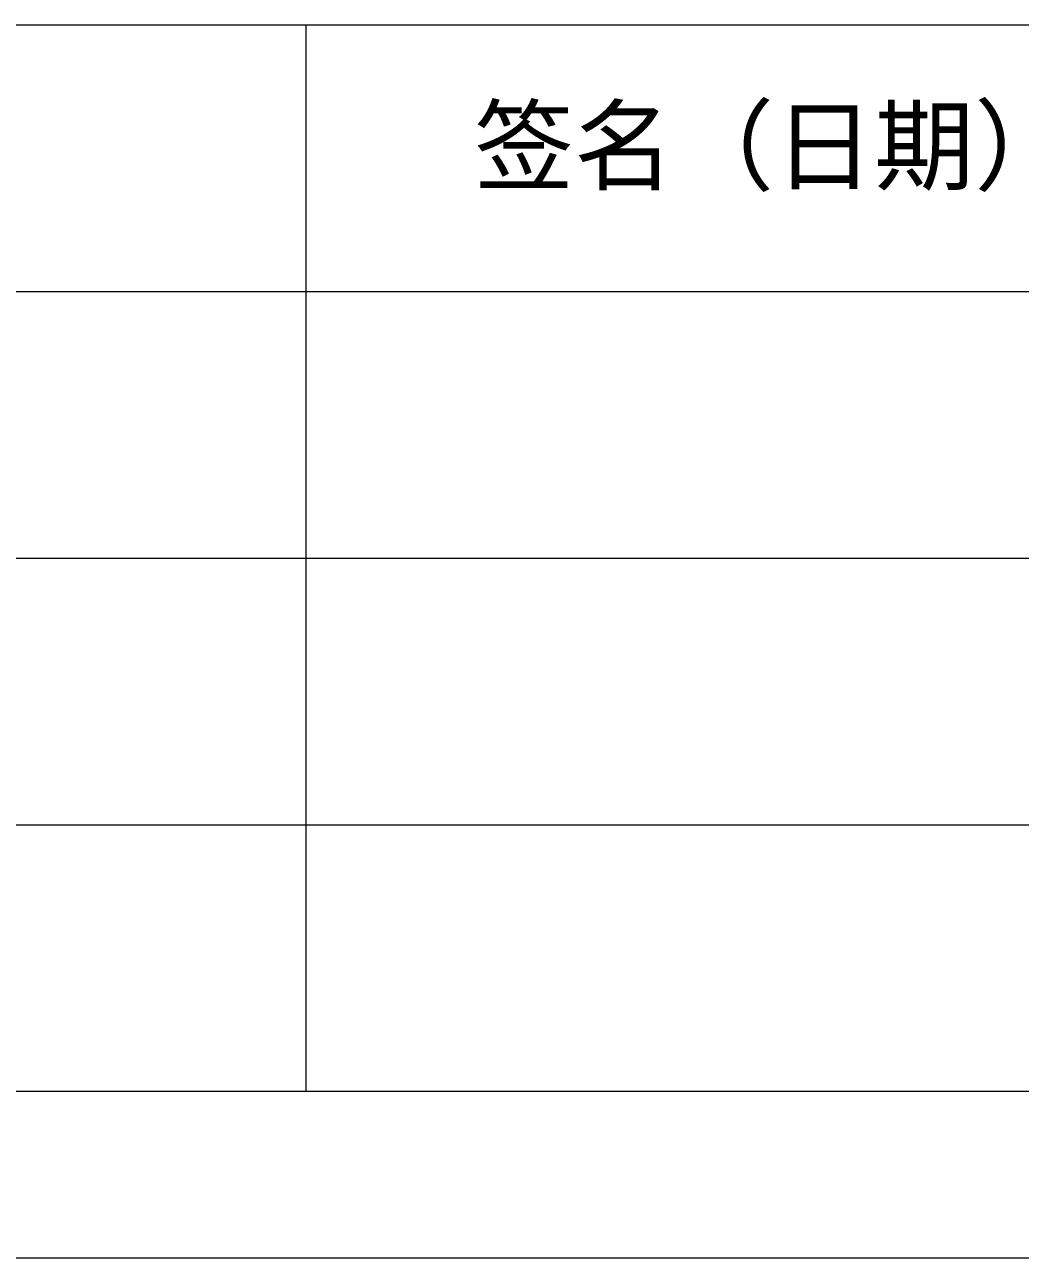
# Model space of a CAD drawing. Header units: inches. Extents: x 0 to 297, y 0 to 210.
# Drawn here: x 69.85 to 99.71, y 5 to 42 of the extents above; entities that cross this region are included whole.
import ezdxf
from ezdxf.enums import TextEntityAlignment as Align

# ---------------------------------------------------------------- set-up
doc = ezdxf.new("R2010")
doc.units = ezdxf.units.IN
doc.header["$MEASUREMENT"] = 0
doc.layers.add('图框', color=7, linetype='Continuous')
doc.styles.get("Standard").update_dxf_attribs({"font": 'arial.ttf'})
doc.styles.add('样式 1', font='simsunb.ttf')

# ---------------------------------------------------------------- blocks, each defined once
blk = doc.blocks.new('TYFrame_XT')
at = {"layer": '图框', "color": 0, "lineweight": 9}
for p, q in [((10, 42), (128.528, 42)), ((78.273, 42), (78.273, 10)), ((10, 34), (104.523, 34))]:
    blk.add_line(p, q, dxfattribs=at)
at = {"layer": '图框', "lineweight": 9}
for p, q in [((10, 26), (128.528, 26)), ((10, 18), (104.523, 18)), ((128.528, 10), (10, 10)), ((292, 5), (5, 5))]:
    blk.add_line(p, q, dxfattribs=at)
at = {"layer": '图框', "lineweight": 9, "insert": (83.321, 39.467), "char_height": 2.2, "width": 25.27091, "attachment_point": 1}
blk.add_mtext('{\\fSimSun|b0|i0|c134|p2;签名（日期）\\P }', dxfattribs=at)
at = {"layer": '图框', "style": '样式 1'}
for tag, p in [('设计', (186.182, 37.499)), ('冷却', (222.232, 37.52)), ('涂层', (224.342, 31.444)), ('刀具名称', (254.697, 31.772)), ('审核', (186.14, 29.879)), ('厚度', (224.332, 27.785)), ('刀具材料', (222.455, 21.546)), ('规格型号', (265.453, 21.215)), ('日期', (186.423, 13.786)), ('被加工材料', (222.743, 13.913)), ('客户名称', (265.454, 13.306))]:
    blk.add_attdef(tag, text='', height=1.73, dxfattribs=at).set_placement(p, align=Align.MIDDLE_CENTER)

msp = doc.modelspace()

# ---------------------------------------------------------------- block references
at = {"color": 0}
msp.add_blockref('TYFrame_XT', (0, 0), dxfattribs=at)

doc.saveas('drawing.dxf')
